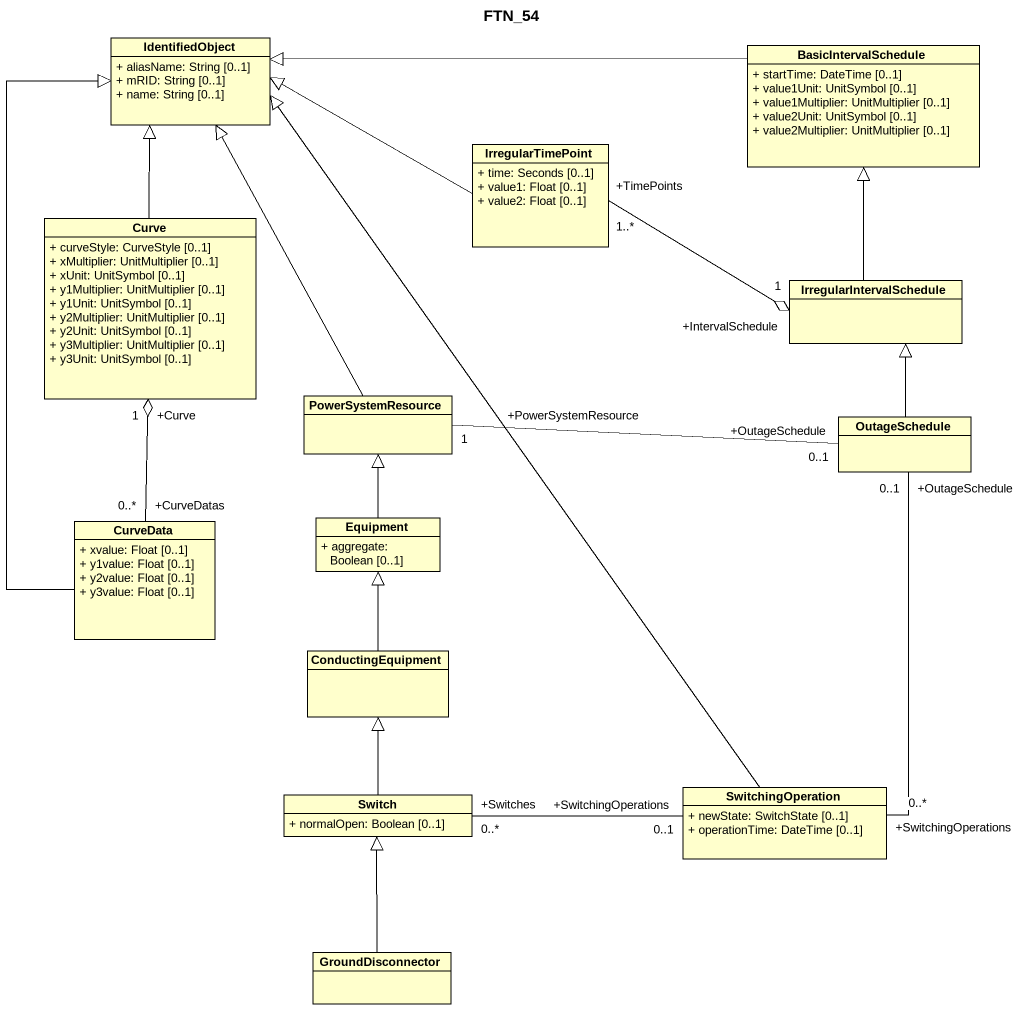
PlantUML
@startuml
title FTN_54
hide circle
hide empty members
skinparam classAttributeIconSize 0
class IdentifiedObject {
  + aliasName: String [0..1]
  + mRID: String [0..1]
  + name: String [0..1]
}
class BasicIntervalSchedule {
  + startTime: DateTime [0..1]
  + value1Unit: UnitSymbol [0..1]
  + value1Multiplier: UnitMultiplier [0..1]
  + value2Unit: UnitSymbol [0..1]
  + value2Multiplier: UnitMultiplier [0..1]
}
class IrregularTimePoint {
  + time: Seconds [0..1]
  + value1: Float [0..1]
  + value2: Float [0..1]
}
class Curve {
  + curveStyle: CurveStyle [0..1]
  + xMultiplier: UnitMultiplier [0..1]
  + xUnit: UnitSymbol [0..1]
  + y1Multiplier: UnitMultiplier [0..1]
  + y1Unit: UnitSymbol [0..1]
  + y2Multiplier: UnitMultiplier [0..1]
  + y2Unit: UnitSymbol [0..1]
  + y3Multiplier: UnitMultiplier [0..1]
  + y3Unit: UnitSymbol [0..1]
}
class IrregularIntervalSchedule
class PowerSystemResource
class OutageSchedule
class CurveData {
  + xvalue: Float [0..1]
  + y1value: Float [0..1]
  + y2value: Float [0..1]
  + y3value: Float [0..1]
}
class Equipment {
  + aggregate: Boolean [0..1]
}
class ConductingEquipment
class SwitchingOperation {
  + newState: SwitchState [0..1]
  + operationTime: DateTime [0..1]
}
class Switch {
  + normalOpen: Boolean [0..1]
}
class GroundDisconnector
BasicIntervalSchedule -left-|> IdentifiedObject
IrregularTimePoint -left-|> IdentifiedObject
Curve -up-|> IdentifiedObject
IrregularIntervalSchedule -up-|> BasicIntervalSchedule
IrregularIntervalSchedule "+IntervalSchedule\n1" o-left- "+TimePoints\n1..*" IrregularTimePoint
PowerSystemResource -up-|> IdentifiedObject
OutageSchedule -up-|> IrregularIntervalSchedule
OutageSchedule "+OutageSchedule\n0..1" -left- "+PowerSystemResource\n1" PowerSystemResource
CurveData -up-|> IdentifiedObject
CurveData "+CurveDatas\n0..*" -up-o "+Curve\n1" Curve
Equipment -up-|> PowerSystemResource
ConductingEquipment -up-|> Equipment
SwitchingOperation -up-|> IdentifiedObject
SwitchingOperation "+SwitchingOperations\n0..*" -up- "+OutageSchedule\n0..1" OutageSchedule
SwitchingOperation "+SwitchingOperations\n0..1" -left- "+Switches\n0..*" Switch
Switch -up-|> ConductingEquipment
GroundDisconnector -up-|> Switch
@enduml
